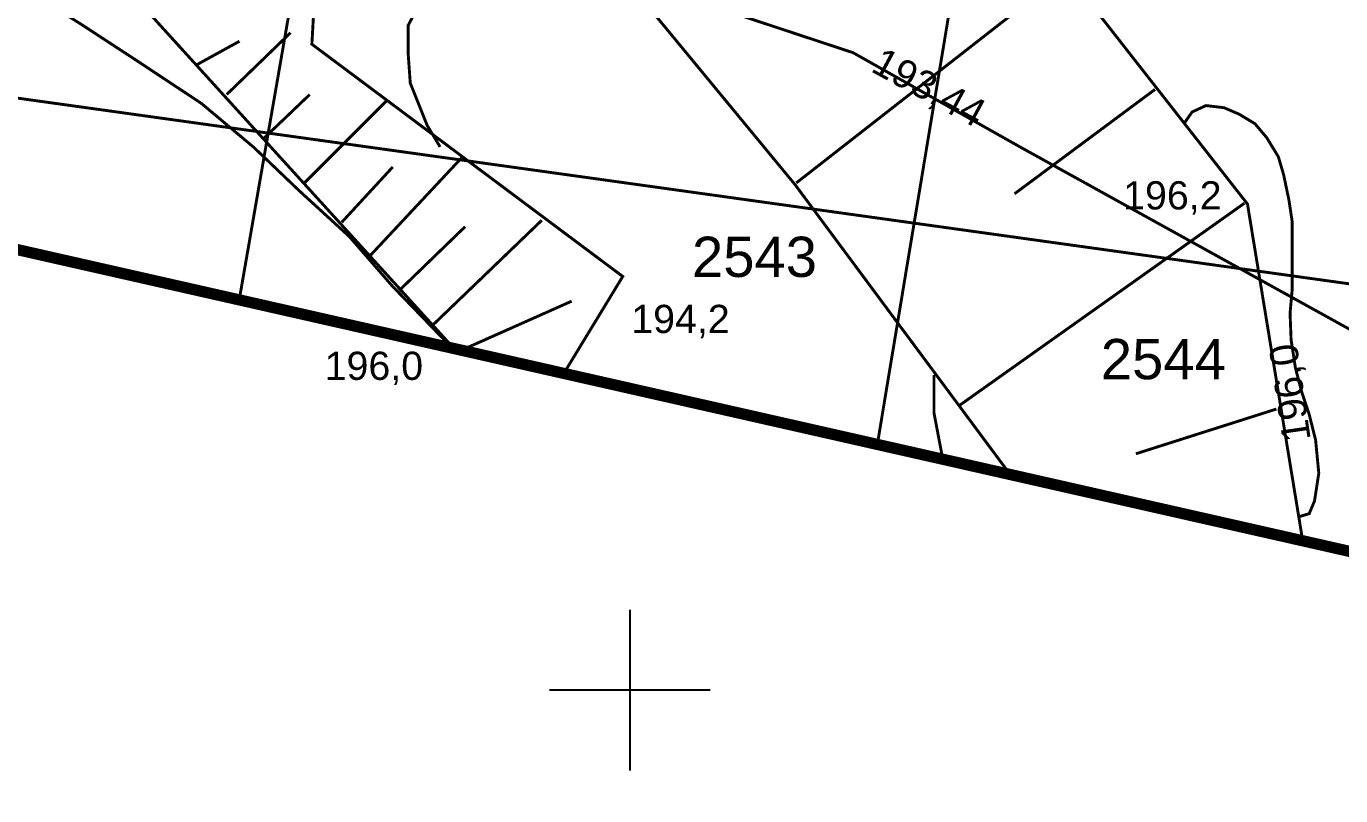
# Model space of a CAD drawing. Extents: x 7572697 to 7573818, y 5546684 to 5547005.
# Drawn here: x 7572881.25 to 7572922.08, y 5546846.72 to 5546870.6 of the extents above; entities that cross this region are included whole.
import ezdxf
from ezdxf.enums import TextEntityAlignment as Align

# ---------------------------------------------------------------- set-up
doc = ezdxf.new("R2010")
doc.units = 0
doc.header["$MEASUREMENT"] = 0
doc.linetypes.add('1', pattern=[2, 1, -1])
doc.linetypes.add('4', pattern=[1.5, 1, -0.5])
doc.styles.add('STYL_ARIAL', font='Arial', dxfattribs={"oblique": 0.1})

msp = doc.modelspace()

# ---------------------------------------------------------------- linework, layer by layer
at = {"color": 0, "const_width": 0.09}
for points in [[(7572907.6878, 5546857.6393), (7572914.8315, 5546900.5811), (7572922.3722, 5546946.9097), (7572927.3331, 5546975.7492), (7572921.1815, 5546985.8034)], [(7572909.4076, 5546985.2213), (7572902.6607, 5546947.5182), (7572895.7816, 5546907.672), (7572887.8441, 5546862.0049)], [(7572931.8178, 5546861.2905), (7572857.761, 5546871.6093), (7572824.8204, 5546876.504)], [(7572913.6012, 5546872.3236), (7572905.1676, 5546865.7421)], [(7572887.4736, 5546868.4872), (7572889.458, 5546870.4054)], [(7572886.5476, 5546869.4132), (7572887.8705, 5546870.1408)], [(7572888.5981, 5546867.0981), (7572890.0533, 5546868.4872)], [(7572889.8549, 5546865.7091), (7572892.4346, 5546868.2888)], [(7572916.3132, 5546868.6459), (7572911.9476, 5546865.4048)], [(7572891.9054, 5546863.4601), (7572894.8158, 5546866.569)], [(7572891.0455, 5546864.5184), (7572892.633, 5546866.2382)], [(7572919.0913, 5546865.1138), (7572910.2278, 5546858.8299)], [(7572919.3817, 5546865.0842), (7572919.3807, 5546865.0856), (7572919.3797, 5546865.0871), (7572919.3788, 5546865.0886), (7572919.378, 5546865.0901), (7572919.3772, 5546865.0917), (7572919.3764, 5546865.0932), (7572919.3758, 5546865.0948), (7572919.3751, 5546865.0965), (7572919.3745, 5546865.0981), (7572919.374, 5546865.0998), (7572919.3736, 5546865.1015), (7572919.3732, 5546865.1032), (7572919.3728, 5546865.1049), (7572919.3726, 5546865.1066), (7572919.3723, 5546865.1083), (7572919.3722, 5546865.1101), (7572919.3721, 5546865.1118), (7572919.372, 5546865.1136), (7572919.3721, 5546865.1153), (7572919.3721, 5546865.1171), (7572919.3723, 5546865.1188), (7572919.3725, 5546865.1205), (7572919.3728, 5546865.1222), (7572919.3731, 5546865.124), (7572919.3735, 5546865.1257), (7572919.3739, 5546865.1274), (7572919.3744, 5546865.129), (7572919.375, 5546865.1307), (7572919.3756, 5546865.1323), (7572919.3763, 5546865.1339), (7572919.377, 5546865.1355), (7572919.3778, 5546865.1371), (7572919.3786, 5546865.1386), (7572919.3795, 5546865.1401), (7572919.3805, 5546865.1416), (7572919.3815, 5546865.143), (7572919.3825, 5546865.1444), (7572919.3836, 5546865.1457), (7572919.3848, 5546865.1471), (7572919.3859, 5546865.1483), (7572919.3872, 5546865.1496), (7572919.3884, 5546865.1508), (7572919.3897, 5546865.1519), (7572919.3911, 5546865.153), (7572919.3925, 5546865.1541), (7572919.3939, 5546865.1551), (7572919.3954, 5546865.1561), (7572919.3969, 5546865.157), (7572919.3984, 5546865.1578), (7572919.3999, 5546865.1586), (7572919.4015, 5546865.1594), (7572919.4031, 5546865.16), (7572919.4048, 5546865.1607), (7572919.4064, 5546865.1612), (7572919.4081, 5546865.1618), (7572919.4098, 5546865.1622), (7572919.4115, 5546865.1626), (7572919.4132, 5546865.163), (7572919.4149, 5546865.1632), (7572919.4166, 5546865.1635), (7572919.4184, 5546865.1636), (7572919.4201, 5546865.1637), (7572919.4218, 5546865.1638), (7572919.4236, 5546865.1637), (7572919.4253, 5546865.1636), (7572919.4271, 5546865.1635), (7572919.4288, 5546865.1633), (7572919.4305, 5546865.163), (7572919.4322, 5546865.1627), (7572919.4339, 5546865.1623), (7572919.4356, 5546865.1619), (7572919.4373, 5546865.1614), (7572919.439, 5546865.1608), (7572919.4406, 5546865.1602), (7572919.4422, 5546865.1595), (7572919.4438, 5546865.1588), (7572919.4453, 5546865.158), (7572919.4469, 5546865.1572), (7572919.4484, 5546865.1563), (7572919.4498, 5546865.1553), (7572919.4513, 5546865.1543), (7572919.4527, 5546865.1533), (7572919.454, 5546865.1522), (7572919.4553, 5546865.151), (7572919.4566, 5546865.1499), (7572919.4579, 5546865.1486), (7572919.4591, 5546865.1474), (7572919.4602, 5546865.146), (7572919.4613, 5546865.1447), (7572919.4624, 5546865.1433), (7572919.4634, 5546865.1419), (7572919.4643, 5546865.1404), (7572919.4652, 5546865.1389), (7572919.4661, 5546865.1374), (7572919.4669, 5546865.1358), (7572919.4676, 5546865.1343), (7572919.4683, 5546865.1327), (7572919.469, 5546865.131), (7572919.4695, 5546865.1294), (7572919.47, 5546865.1277), (7572919.4705, 5546865.126), (7572919.4709, 5546865.1243), (7572919.4712, 5546865.1226), (7572919.4715, 5546865.1209), (7572919.4717, 5546865.1192), (7572919.4719, 5546865.1174), (7572919.472, 5546865.1157), (7572919.472, 5546865.1139), (7572919.472, 5546865.1122), (7572919.4719, 5546865.1105), (7572919.4718, 5546865.1087), (7572919.4716, 5546865.107), (7572919.4713, 5546865.1053), (7572919.471, 5546865.1035), (7572919.4706, 5546865.1018), (7572919.4702, 5546865.1002), (7572919.4696, 5546865.0985), (7572919.4691, 5546865.0968), (7572919.4685, 5546865.0952), (7572919.4678, 5546865.0936), (7572919.4671, 5546865.092), (7572919.4663, 5546865.0905), (7572919.4654, 5546865.0889), (7572919.4645, 5546865.0874), (7572919.4636, 5546865.086), (7572919.4626, 5546865.0845), (7572919.4616, 5546865.0831), (7572919.4605, 5546865.0818), (7572919.4593, 5546865.0804), (7572919.4581, 5546865.0792), (7572919.4569, 5546865.0779), (7572919.4556, 5546865.0767), (7572919.4543, 5546865.0756), (7572919.453, 5546865.0745), (7572919.4516, 5546865.0734), (7572919.4502, 5546865.0724), (7572919.4487, 5546865.0715), (7572919.4472, 5546865.0706), (7572919.4457, 5546865.0697), (7572919.4441, 5546865.0689), (7572919.4426, 5546865.0682), (7572919.4409, 5546865.0675), (7572919.4393, 5546865.0668), (7572919.4377, 5546865.0663), (7572919.436, 5546865.0657), (7572919.4343, 5546865.0653), (7572919.4326, 5546865.0649), (7572919.4309, 5546865.0645), (7572919.4292, 5546865.0643), (7572919.4275, 5546865.0641), (7572919.4257, 5546865.0639), (7572919.424, 5546865.0638), (7572919.4222, 5546865.0638), (7572919.4205, 5546865.0638), (7572919.4187, 5546865.0639), (7572919.417, 5546865.064), (7572919.4153, 5546865.0642), (7572919.4135, 5546865.0645), (7572919.4118, 5546865.0648), (7572919.4101, 5546865.0652), (7572919.4084, 5546865.0656), (7572919.4068, 5546865.0661), (7572919.4051, 5546865.0667), (7572919.4035, 5546865.0673), (7572919.4019, 5546865.068), (7572919.4003, 5546865.0687), (7572919.3987, 5546865.0695), (7572919.3972, 5546865.0704), (7572919.3957, 5546865.0713), (7572919.3942, 5546865.0722), (7572919.3928, 5546865.0732), (7572919.3914, 5546865.0742), (7572919.39, 5546865.0753), (7572919.3887, 5546865.0765), (7572919.3874, 5546865.0777), (7572919.3862, 5546865.0789), (7572919.385, 5546865.0802), (7572919.3839, 5546865.0815), (7572919.3817, 5546865.0842)], [(7572892.8314, 5546862.4018), (7572894.8819, 5546864.3862)], [(7572893.8898, 5546861.3434), (7572897.2632, 5546864.5845)], [(7572900.001, 5546862.5707), (7572900, 5546862.5721), (7572899.999, 5546862.5736), (7572899.9981, 5546862.575), (7572899.9973, 5546862.5766), (7572899.9965, 5546862.5781), (7572899.9957, 5546862.5797), (7572899.995, 5546862.5813), (7572899.9944, 5546862.5829), (7572899.9938, 5546862.5846), (7572899.9933, 5546862.5862), (7572899.9929, 5546862.5879), (7572899.9925, 5546862.5896), (7572899.9921, 5546862.5913), (7572899.9918, 5546862.5931), (7572899.9916, 5546862.5948), (7572899.9915, 5546862.5965), (7572899.9914, 5546862.5983), (7572899.9913, 5546862.6), (7572899.9913, 5546862.6018), (7572899.9914, 5546862.6035), (7572899.9916, 5546862.6052), (7572899.9918, 5546862.607), (7572899.992, 5546862.6087), (7572899.9924, 5546862.6104), (7572899.9928, 5546862.6121), (7572899.9932, 5546862.6138), (7572899.9937, 5546862.6155), (7572899.9943, 5546862.6171), (7572899.9949, 5546862.6188), (7572899.9956, 5546862.6204), (7572899.9963, 5546862.622), (7572899.9971, 5546862.6235), (7572899.9979, 5546862.625), (7572899.9988, 5546862.6265), (7572899.9998, 5546862.628), (7572900.0008, 5546862.6294), (7572900.0018, 5546862.6308), (7572900.0029, 5546862.6322), (7572900.004, 5546862.6335), (7572900.0052, 5546862.6348), (7572900.0064, 5546862.636), (7572900.0077, 5546862.6372), (7572900.009, 5546862.6384), (7572900.0104, 5546862.6395), (7572900.0118, 5546862.6406), (7572900.0132, 5546862.6416), (7572900.0147, 5546862.6425), (7572900.0162, 5546862.6434), (7572900.0177, 5546862.6443), (7572900.0192, 5546862.6451), (7572900.0208, 5546862.6458), (7572900.0224, 5546862.6465), (7572900.024, 5546862.6471), (7572900.0257, 5546862.6477), (7572900.0274, 5546862.6482), (7572900.029, 5546862.6487), (7572900.0307, 5546862.6491), (7572900.0324, 5546862.6494), (7572900.0342, 5546862.6497), (7572900.0359, 5546862.6499), (7572900.0376, 5546862.6501), (7572900.0394, 5546862.6502), (7572900.0411, 5546862.6502), (7572900.0429, 5546862.6502), (7572900.0446, 5546862.6501), (7572900.0464, 5546862.65), (7572900.0481, 5546862.6498), (7572900.0498, 5546862.6495), (7572900.0515, 5546862.6492), (7572900.0532, 5546862.6488), (7572900.0549, 5546862.6483), (7572900.0566, 5546862.6478), (7572900.0582, 5546862.6473), (7572900.0599, 5546862.6466), (7572900.0615, 5546862.646), (7572900.0631, 5546862.6452), (7572900.0646, 5546862.6445), (7572900.0662, 5546862.6436), (7572900.0677, 5546862.6427), (7572900.0691, 5546862.6418), (7572900.0706, 5546862.6408), (7572900.072, 5546862.6397), (7572900.0733, 5546862.6386), (7572900.0746, 5546862.6375), (7572900.0759, 5546862.6363), (7572900.0772, 5546862.6351), (7572900.0783, 5546862.6338), (7572900.0795, 5546862.6325), (7572900.0806, 5546862.6312), (7572900.0817, 5546862.6298), (7572900.0827, 5546862.6283), (7572900.0836, 5546862.6269), (7572900.0845, 5546862.6254), (7572900.0854, 5546862.6239), (7572900.0862, 5546862.6223), (7572900.0869, 5546862.6207), (7572900.0876, 5546862.6191), (7572900.0882, 5546862.6175), (7572900.0888, 5546862.6158), (7572900.0893, 5546862.6142), (7572900.0898, 5546862.6125), (7572900.0902, 5546862.6108), (7572900.0905, 5546862.6091), (7572900.0908, 5546862.6074), (7572900.091, 5546862.6056), (7572900.0912, 5546862.6039), (7572900.0913, 5546862.6022), (7572900.0913, 5546862.6004), (7572900.0913, 5546862.5987), (7572900.0912, 5546862.5969), (7572900.0911, 5546862.5952), (7572900.0909, 5546862.5934), (7572900.0906, 5546862.5917), (7572900.0903, 5546862.59), (7572900.0899, 5546862.5883), (7572900.0894, 5546862.5866), (7572900.0889, 5546862.5849), (7572900.0884, 5546862.5833), (7572900.0878, 5546862.5817), (7572900.0871, 5546862.5801), (7572900.0863, 5546862.5785), (7572900.0856, 5546862.5769), (7572900.0847, 5546862.5754), (7572900.0838, 5546862.5739), (7572900.0829, 5546862.5724), (7572900.0819, 5546862.571), (7572900.0808, 5546862.5696), (7572900.0797, 5546862.5682), (7572900.0786, 5546862.5669), (7572900.0774, 5546862.5656), (7572900.0762, 5546862.5644), (7572900.0749, 5546862.5632), (7572900.0736, 5546862.562), (7572900.0723, 5546862.5609), (7572900.0709, 5546862.5599), (7572900.0694, 5546862.5589), (7572900.068, 5546862.5579), (7572900.0665, 5546862.557), (7572900.065, 5546862.5562), (7572900.0634, 5546862.5554), (7572900.0618, 5546862.5546), (7572900.0602, 5546862.5539), (7572900.0586, 5546862.5533), (7572900.057, 5546862.5527), (7572900.0553, 5546862.5522), (7572900.0536, 5546862.5517), (7572900.0519, 5546862.5513), (7572900.0502, 5546862.551), (7572900.0485, 5546862.5507), (7572900.0467, 5546862.5505), (7572900.045, 5546862.5504), (7572900.0433, 5546862.5503), (7572900.0415, 5546862.5502), (7572900.0398, 5546862.5502), (7572900.038, 5546862.5503), (7572900.0363, 5546862.5505), (7572900.0346, 5546862.5507), (7572900.0328, 5546862.5509), (7572900.0311, 5546862.5513), (7572900.0294, 5546862.5517), (7572900.0277, 5546862.5521), (7572900.0261, 5546862.5526), (7572900.0244, 5546862.5532), (7572900.0228, 5546862.5538), (7572900.0212, 5546862.5545), (7572900.0196, 5546862.5552), (7572900.018, 5546862.556), (7572900.0165, 5546862.5568), (7572900.015, 5546862.5577), (7572900.0135, 5546862.5587), (7572900.0121, 5546862.5597), (7572900.0107, 5546862.5607), (7572900.0093, 5546862.5618), (7572900.008, 5546862.5629), (7572900.0067, 5546862.5641), (7572900.0055, 5546862.5653), (7572900.0043, 5546862.5666), (7572900.0031, 5546862.5679), (7572900.001, 5546862.5707)], [(7572894.6174, 5546860.4836), (7572898.1893, 5546862.0711)], [(7572893.8494, 5546860.3879), (7572893.8484, 5546860.3893), (7572893.8475, 5546860.3907), (7572893.8466, 5546860.3922), (7572893.8457, 5546860.3938), (7572893.8449, 5546860.3953), (7572893.8442, 5546860.3969), (7572893.8435, 5546860.3985), (7572893.8428, 5546860.4001), (7572893.8423, 5546860.4018), (7572893.8418, 5546860.4034), (7572893.8413, 5546860.4051), (7572893.8409, 5546860.4068), (7572893.8406, 5546860.4085), (7572893.8403, 5546860.4103), (7572893.8401, 5546860.412), (7572893.8399, 5546860.4137), (7572893.8398, 5546860.4155), (7572893.8398, 5546860.4172), (7572893.8398, 5546860.419), (7572893.8399, 5546860.4207), (7572893.84, 5546860.4224), (7572893.8402, 5546860.4242), (7572893.8405, 5546860.4259), (7572893.8408, 5546860.4276), (7572893.8412, 5546860.4293), (7572893.8416, 5546860.431), (7572893.8421, 5546860.4327), (7572893.8427, 5546860.4343), (7572893.8433, 5546860.436), (7572893.844, 5546860.4376), (7572893.8447, 5546860.4391), (7572893.8455, 5546860.4407), (7572893.8464, 5546860.4422), (7572893.8473, 5546860.4437), (7572893.8482, 5546860.4452), (7572893.8492, 5546860.4466), (7572893.8502, 5546860.448), (7572893.8513, 5546860.4494), (7572893.8525, 5546860.4507), (7572893.8537, 5546860.452), (7572893.8549, 5546860.4532), (7572893.8562, 5546860.4544), (7572893.8575, 5546860.4556), (7572893.8588, 5546860.4567), (7572893.8602, 5546860.4577), (7572893.8616, 5546860.4587), (7572893.8631, 5546860.4597), (7572893.8646, 5546860.4606), (7572893.8661, 5546860.4615), (7572893.8677, 5546860.4623), (7572893.8692, 5546860.463), (7572893.8709, 5546860.4637), (7572893.8725, 5546860.4643), (7572893.8741, 5546860.4649), (7572893.8758, 5546860.4654), (7572893.8775, 5546860.4659), (7572893.8792, 5546860.4663), (7572893.8809, 5546860.4666), (7572893.8826, 5546860.4669), (7572893.8843, 5546860.4671), (7572893.8861, 5546860.4673), (7572893.8878, 5546860.4674), (7572893.8896, 5546860.4674), (7572893.8913, 5546860.4674), (7572893.8931, 5546860.4673), (7572893.8948, 5546860.4672), (7572893.8965, 5546860.4669), (7572893.8983, 5546860.4667), (7572893.9, 5546860.4664), (7572893.9017, 5546860.466), (7572893.9034, 5546860.4655), (7572893.905, 5546860.465), (7572893.9067, 5546860.4645), (7572893.9083, 5546860.4638), (7572893.9099, 5546860.4632), (7572893.9115, 5546860.4624), (7572893.9131, 5546860.4616), (7572893.9146, 5546860.4608), (7572893.9161, 5546860.4599), (7572893.9176, 5546860.459), (7572893.919, 5546860.458), (7572893.9204, 5546860.4569), (7572893.9218, 5546860.4558), (7572893.9231, 5546860.4547), (7572893.9244, 5546860.4535), (7572893.9256, 5546860.4523), (7572893.9268, 5546860.451), (7572893.9279, 5546860.4497), (7572893.929, 5546860.4483), (7572893.9301, 5546860.4469), (7572893.9311, 5546860.4455), (7572893.9321, 5546860.4441), (7572893.933, 5546860.4426), (7572893.9338, 5546860.441), (7572893.9346, 5546860.4395), (7572893.9354, 5546860.4379), (7572893.936, 5546860.4363), (7572893.9367, 5546860.4347), (7572893.9373, 5546860.433), (7572893.9378, 5546860.4314), (7572893.9382, 5546860.4297), (7572893.9386, 5546860.428), (7572893.939, 5546860.4263), (7572893.9392, 5546860.4246), (7572893.9395, 5546860.4228), (7572893.9396, 5546860.4211), (7572893.9397, 5546860.4193), (7572893.9398, 5546860.4176), (7572893.9397, 5546860.4159), (7572893.9397, 5546860.4141), (7572893.9395, 5546860.4124), (7572893.9393, 5546860.4106), (7572893.939, 5546860.4089), (7572893.9387, 5546860.4072), (7572893.9383, 5546860.4055), (7572893.9379, 5546860.4038), (7572893.9374, 5546860.4021), (7572893.9368, 5546860.4005), (7572893.9362, 5546860.3989), (7572893.9355, 5546860.3972), (7572893.9348, 5546860.3957), (7572893.934, 5546860.3941), (7572893.9332, 5546860.3926), (7572893.9323, 5546860.3911), (7572893.9313, 5546860.3896), (7572893.9303, 5546860.3882), (7572893.9293, 5546860.3868), (7572893.9282, 5546860.3854), (7572893.927, 5546860.3841), (7572893.9259, 5546860.3828), (7572893.9246, 5546860.3816), (7572893.9234, 5546860.3804), (7572893.922, 5546860.3792), (7572893.9207, 5546860.3781), (7572893.9193, 5546860.3771), (7572893.9179, 5546860.3761), (7572893.9164, 5546860.3751), (7572893.9149, 5546860.3742), (7572893.9134, 5546860.3733), (7572893.9119, 5546860.3725), (7572893.9103, 5546860.3718), (7572893.9087, 5546860.3711), (7572893.907, 5546860.3705), (7572893.9054, 5546860.3699), (7572893.9037, 5546860.3694), (7572893.902, 5546860.3689), (7572893.9003, 5546860.3685), (7572893.8986, 5546860.3682), (7572893.8969, 5546860.3679), (7572893.8952, 5546860.3677), (7572893.8934, 5546860.3675), (7572893.8917, 5546860.3674), (7572893.89, 5546860.3674), (7572893.8882, 5546860.3674), (7572893.8865, 5546860.3675), (7572893.8847, 5546860.3677), (7572893.883, 5546860.3679), (7572893.8813, 5546860.3681), (7572893.8796, 5546860.3685), (7572893.8779, 5546860.3688), (7572893.8762, 5546860.3693), (7572893.8745, 5546860.3698), (7572893.8728, 5546860.3704), (7572893.8712, 5546860.371), (7572893.8696, 5546860.3716), (7572893.868, 5546860.3724), (7572893.8665, 5546860.3732), (7572893.8649, 5546860.374), (7572893.8634, 5546860.3749), (7572893.862, 5546860.3758), (7572893.8605, 5546860.3768), (7572893.8591, 5546860.3779), (7572893.8578, 5546860.379), (7572893.8564, 5546860.3801), (7572893.8552, 5546860.3813), (7572893.8539, 5546860.3825), (7572893.8527, 5546860.3838), (7572893.8516, 5546860.3851), (7572893.8494, 5546860.3879)], [(7572920.0835, 5546858.7241), (7572915.7179, 5546857.335)]]:
    msp.add_lwpolyline(points, dxfattribs=at)
at = {"color": 6, "const_width": 0.35}
msp.add_lwpolyline([(7573096, 5546815), (7572800, 5546882)], dxfattribs=at)
at = {"color": 2, "const_width": 0.09}
msp.add_lwpolyline([(7572874.5884, 5546879.732), (7572891.9186, 5546874.7446), (7572906.9337, 5546869.7837), (7572912.0931, 5546866.8733), (7572938.8953, 5546852.0566), (7572943.6446, 5546849.4505)], dxfattribs=at)
at = {"color": 0, "linetype": '4', "const_width": 0.09}
for points in [[(7572920.9037, 5546854.6098), (7572919.1839, 5546865.0873), (7572907.9391, 5546879.4409), (7572887.7647, 5546876.1998)], [(7572887.6721, 5546876.1336), (7572885.1586, 5546870.9081), (7572894.4851, 5546860.6555)], [(7572897.9247, 5546859.7956), (7572899.7768, 5546862.8383), (7572890.1195, 5546870.0482), (7572890.1856, 5546871.2388), (7572899.1815, 5546872.9586)], [(7572899.1814, 5546872.8925), (7572905.1345, 5546865.6826), (7572911.8152, 5546856.6868)]]:
    msp.add_lwpolyline(points, dxfattribs=at)
at = {"color": 37, "const_width": 0.09}
for points in [[(7572879.2054, 5546872.9123), (7572881.3882, 5546871.6555), (7572883.0087, 5546870.6303), (7572884.6293, 5546869.5719), (7572886.6798, 5546868.216), (7572888.307, 5546866.8534), (7572889.7292, 5546865.4974), (7572891.2836, 5546864.0752), (7572892.6065, 5546862.5539), (7572894.4586, 5546860.6356)], [(7572917.2326, 5546867.6141), (7572917.4641, 5546867.9448), (7572917.8941, 5546868.1433), (7572918.4563, 5546868.0771), (7572918.9193, 5546867.8787), (7572919.4154, 5546867.581), (7572919.7792, 5546867.1511), (7572920.143, 5546866.5558), (7572920.3084, 5546865.9935), (7572920.4737, 5546865.1998), (7572920.573, 5546864.5383), (7572920.573, 5546863.6123), (7572920.573, 5546862.9839), (7572920.573, 5546862.4217), (7572920.5068, 5546861.6941), (7572920.5399, 5546860.8672), (7572920.6722, 5546860.0073), (7572920.8706, 5546859.2467), (7572921.1021, 5546858.5521), (7572921.3006, 5546857.7584), (7572921.3998, 5546856.7331), (7572921.2675, 5546855.8732), (7572921.1021, 5546855.4763), (7572920.7714, 5546855.3771)]]:
    msp.add_lwpolyline(points, dxfattribs=at)
at = {"color": 37, "linetype": '1', "const_width": 0.09}
for points in [[(7572893.7046, 5546871.7548), (7572893.1093, 5546870.6303), (7572893.1093, 5546869.7704), (7572893.1754, 5546868.8444), (7572893.7046, 5546867.5215), (7572894.1015, 5546866.86)], [(7572909.4473, 5546859.7824), (7572909.4473, 5546858.5918), (7572909.7119, 5546857.2027)]]:
    msp.add_lwpolyline(points, dxfattribs=at)
at = {"color": 1, "const_width": 0.065}
for points in [[(7572900, 5546847.5), (7572900, 5546852.5)], [(7572900, 5546847.5), (7572900, 5546852.5)], [(7572900, 5546847.5), (7572900, 5546852.5)], [(7572897.5, 5546850), (7572902.5, 5546850)], [(7572897.5, 5546850), (7572902.5, 5546850)]]:
    msp.add_lwpolyline(points, dxfattribs=at)

# ---------------------------------------------------------------- texts
at = {"color": 0, "style": 'STYL_ARIAL'}
for s, rotation, p in [('193,44', 331.607, (7572907.8616, 5546869.9914)), ('196,0', 98.3257, (7572920.2867, 5546857.6478))]:
    msp.add_text(s, height=0.875, rotation=rotation, dxfattribs=at).set_placement(p, align=Align.TOP_LEFT)
for s, height, p in [('196,2', 0.875, (7572915.321, 5546865.7945)), ('2543', 1.25, (7572901.9276, 5546864.0739)), ('194,2', 0.875, (7572900.0413, 5546861.9582)), ('2544', 1.25, (7572914.6276, 5546860.8989)), ('196,0', 0.875, (7572890.5163, 5546860.5029))]:
    msp.add_text(s, height=height, dxfattribs=at).set_placement(p, align=Align.TOP_LEFT)

doc.saveas('drawing.dxf')
